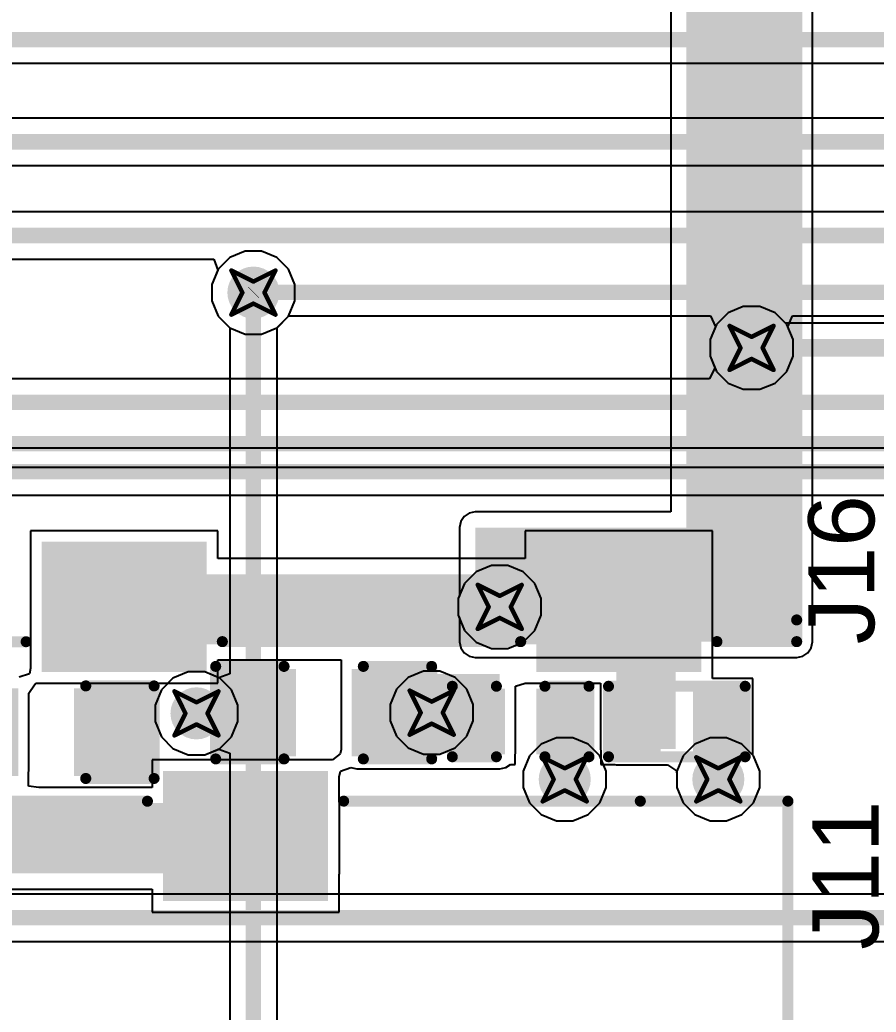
# Model space of a CAD drawing. Header units: inches. Extents: x -3 to 289, y -11 to 89.
# Drawn here: x 36.05 to 45.92, y 13.21 to 24.64 of the extents above; entities that cross this region are included whole.
import ezdxf

# ---------------------------------------------------------------- set-up
doc = ezdxf.new("R2010")
doc.units = ezdxf.units.IN
for name, color, linetype in [('Bottom Layer', 5, 'Continuous'), ('Drill Drawing', 1, 'Continuous'), ('Layer 1', 16, 'Continuous'), ('Layer 2', 76, 'Continuous'), ('Top Layer', 1, 'Continuous'), ('Top Overlay', 2, 'Continuous'), ('Top Paste', 8, 'Continuous'), ('Top Solder', 216, 'Continuous'), ('Via Holes', 16, 'Continuous')]:
    doc.layers.add(name, color=color, linetype=linetype)
doc.styles.add('Arial', font='', dxfattribs={"height": 0.2})
doc.styles.get('Arial').set_extended_font_data('Arial')

# ---------------------------------------------------------------- blocks, each defined once
blk = doc.blocks.new('R___0402_19')
at = {"layer": 'Top Layer'}
for points in [[(-0.699, -0.318), (-0.699, 0.318), (-0.241, 0.318), (-0.241, -0.318)], [(0.241, -0.318), (0.241, 0.318), (0.699, 0.318), (0.699, -0.318)]]:
    blk.add_hatch(color=1, dxfattribs=at).paths.add_polyline_path(points)
at = {"layer": 'Top Paste'}
for points in [[(-0.699, -0.318), (-0.699, 0.318), (-0.241, 0.318), (-0.241, -0.318)], [(0.241, -0.318), (0.241, 0.318), (0.699, 0.318), (0.699, -0.318)]]:
    blk.add_hatch(color=8, dxfattribs=at).paths.add_polyline_path(points)
at = {"layer": 'Top Solder'}
for points in [[(-0.754, -0.373), (-0.754, 0.373), (-0.186, 0.373), (-0.186, -0.373)], [(0.186, -0.373), (0.186, 0.373), (0.754, 0.373), (0.754, -0.373)]]:
    blk.add_hatch(color=216, dxfattribs=at).paths.add_polyline_path(points)
at = {"layer": 'Top Overlay'}
for points, const_width in [([(-0.787, 0.406), (-0.787, -0.406)], 0.127), ([(0.787, 0.406), (-0.787, 0.406)], 0.127), ([(0.787, 0.406), (0.787, -0.406)], 0.127), ([(0.787, -0.406), (-0.787, -0.406)], 0.127), ([(0.813, -0.432), (-0.813, -0.432)], 0.00323)]:
    blk.add_lwpolyline(points, dxfattribs=dict(at, const_width=const_width))
for points, const_width in [([(-0.819, 0.406, 1), (-0.756, 0.406, 1)], 0.0635), ([(-0.819, 0.406, 1), (-0.756, 0.406, 1)], 0.0635), ([(0.756, 0.406, 1), (0.819, 0.406, 1)], 0.0635), ([(0.756, 0.406, 1), (0.819, 0.406, 1)], 0.0635), ([(-0.819, -0.406, 1), (-0.756, -0.406, 1)], 0.0635), ([(-0.819, -0.406, 1), (-0.756, -0.406, 1)], 0.0635), ([(-0.814, -0.432, 1), (-0.812, -0.432, 1)], 0.00161), ([(0.756, -0.406, 1), (0.819, -0.406, 1)], 0.0635), ([(0.756, -0.406, 1), (0.819, -0.406, 1)], 0.0635), ([(0.812, -0.432, 1), (0.814, -0.432, 1)], 0.00161)]:
    blk.add_lwpolyline(points, format="xyb", close=True, dxfattribs=dict(at, const_width=const_width))
blk = doc.blocks.new('693071010811_75')
at = {"layer": 'Top Layer'}
for points in [[(-5.875, 7.725), (-4.075, 7.725), (-4.075, 6.325), (-5.875, 6.325)], [(-0.175, 7.725), (1.625, 7.725), (1.625, 6.325), (-0.175, 6.325)]]:
    blk.add_hatch(color=1, dxfattribs=at).paths.add_polyline_path(points)
at = {"layer": 'Top Paste'}
for points in [[(-5.875, 7.725), (-4.075, 7.725), (-4.075, 6.325), (-5.875, 6.325)], [(-0.175, 7.725), (1.625, 7.725), (1.625, 6.325), (-0.175, 6.325)]]:
    blk.add_hatch(color=8, dxfattribs=at).paths.add_polyline_path(points)
at = {"layer": 'Top Solder'}
for points in [[(-5.925, 7.775), (-4.025, 7.775), (-4.025, 6.275), (-5.925, 6.275)], [(-0.225, 7.775), (1.675, 7.775), (1.675, 6.275), (-0.225, 6.275)]]:
    blk.add_hatch(color=216, dxfattribs=at).paths.add_polyline_path(points)
at = {"layer": 'Top Overlay', "const_width": 0.127}
for points in [[(-6.106, 7.425), (-7.025, 7.425)], [(-7.025, 7.425), (-7.025, 7.175)], [(-0.406, 7.425), (-3.844, 7.425)], [(5.274, 7.426), (1.855, 7.426)], [(-7.025, 7.175), (-7.025, -4.944)]]:
    blk.add_lwpolyline(points, dxfattribs=at)
at = {"layer": 'Top Overlay', "const_width": 0.0635}
for points in [[(-7.057, 7.425, 1), (-6.993, 7.425, 1)], [(-7.057, 7.425, 1), (-6.993, 7.425, 1)], [(-6.138, 7.425, 1), (-6.074, 7.425, 1)], [(-3.876, 7.425, 1), (-3.812, 7.425, 1)], [(-0.438, 7.425, 1), (-0.374, 7.425, 1)], [(1.824, 7.426, 1), (1.887, 7.426, 1)], [(-7.057, 7.175, 1), (-6.993, 7.175, 1)], [(-7.057, 7.175, 1), (-6.993, 7.175, 1)]]:
    blk.add_lwpolyline(points, format="xyb", close=True, dxfattribs=at)
blk = doc.blocks.new('693071010811_80')
at = {"layer": 'Top Layer'}
blk.add_hatch(color=1, dxfattribs=at).paths.add_polyline_path([(-0.175, 7.725), (1.625, 7.725), (1.625, 6.325), (-0.175, 6.325)])
at = {"layer": 'Top Paste'}
blk.add_hatch(color=8, dxfattribs=at).paths.add_polyline_path([(-0.175, 7.725), (1.625, 7.725), (1.625, 6.325), (-0.175, 6.325)])
at = {"layer": 'Top Solder'}
blk.add_hatch(color=216, dxfattribs=at).paths.add_polyline_path([(-0.225, 7.775), (1.675, 7.775), (1.675, 6.275), (-0.225, 6.275)])
at = {"layer": 'Top Overlay', "const_width": 0.127}
for points in [[(-3.844, 7.425), (-0.406, 7.425)], [(1.855, 7.426), (5.274, 7.426)], [(5.274, 7.426), (6.975, 7.426)], [(6.975, -5.844), (6.975, 7.426)]]:
    blk.add_lwpolyline(points, dxfattribs=at)
at = {"layer": 'Top Overlay', "const_width": 0.0635}
for points in [[(-0.438, 7.425, 1), (-0.374, 7.425, 1)], [(1.824, 7.426, 1), (1.887, 7.426, 1)], [(5.242, 7.426, 1), (5.306, 7.426, 1)], [(5.242, 7.426, 1), (5.306, 7.426, 1)], [(6.943, 7.426, 1), (7.007, 7.426, 1)], [(6.943, 7.426, 1), (7.007, 7.426, 1)]]:
    blk.add_lwpolyline(points, format="xyb", close=True, dxfattribs=at)
blk = doc.blocks.new('C___0603_96')
at = {"layer": 'Top Layer'}
for points in [[(-0.381, 0.445), (-0.381, -0.445), (-1.143, -0.445), (-1.143, 0.445)], [(1.143, 0.445), (1.143, -0.445), (0.381, -0.445), (0.381, 0.445)]]:
    blk.add_hatch(color=1, dxfattribs=at).paths.add_polyline_path(points)
at = {"layer": 'Top Paste'}
for points in [[(-0.381, 0.445), (-0.381, -0.445), (-1.143, -0.445), (-1.143, 0.445)], [(1.143, 0.445), (1.143, -0.445), (0.381, -0.445), (0.381, 0.445)]]:
    blk.add_hatch(color=8, dxfattribs=at).paths.add_polyline_path(points)
at = {"layer": 'Top Solder'}
for points in [[(-0.321, 0.504), (-0.321, -0.504), (-1.203, -0.504), (-1.203, 0.504)], [(1.203, 0.504), (1.203, -0.504), (0.321, -0.504), (0.321, 0.504)]]:
    blk.add_hatch(color=216, dxfattribs=at).paths.add_polyline_path(points)
at = {"layer": 'Top Overlay', "const_width": 0.127}
for points in [[(-1.245, -0.533), (-1.245, 0.533)], [(-1.245, 0.533), (-0.457, 0.533)], [(0.457, 0.533), (1.245, 0.533)], [(1.245, -0.533), (1.245, 0.533)], [(-1.245, -0.533), (-0.457, -0.533)], [(0.457, -0.533), (1.245, -0.533)]]:
    blk.add_lwpolyline(points, dxfattribs=at)
at = {"layer": 'Top Overlay', "const_width": 0.0635}
for points in [[(-1.276, 0.533, 1), (-1.213, 0.533, 1)], [(-1.276, 0.533, 1), (-1.213, 0.533, 1)], [(-0.489, 0.533, 1), (-0.425, 0.533, 1)], [(0.425, 0.533, 1), (0.489, 0.533, 1)], [(1.213, 0.533, 1), (1.276, 0.533, 1)], [(1.213, 0.533, 1), (1.276, 0.533, 1)], [(-1.276, -0.533, 1), (-1.213, -0.533, 1)], [(-1.276, -0.533, 1), (-1.213, -0.533, 1)], [(-0.489, -0.533, 1), (-0.425, -0.533, 1)], [(0.425, -0.533, 1), (0.489, -0.533, 1)], [(1.213, -0.533, 1), (1.276, -0.533, 1)], [(1.213, -0.533, 1), (1.276, -0.533, 1)]]:
    blk.add_lwpolyline(points, format="xyb", close=True, dxfattribs=at)
blk = doc.blocks.new('____0402_98')
at = {"layer": 'Top Layer'}
for points in [[(-0.699, -0.318), (-0.699, 0.318), (-0.241, 0.318), (-0.241, -0.318)], [(0.241, -0.318), (0.241, 0.318), (0.699, 0.318), (0.699, -0.318)]]:
    blk.add_hatch(color=1, dxfattribs=at).paths.add_polyline_path(points)
at = {"layer": 'Top Paste'}
for points in [[(-0.699, -0.318), (-0.699, 0.318), (-0.241, 0.318), (-0.241, -0.318)], [(0.241, -0.318), (0.241, 0.318), (0.699, 0.318), (0.699, -0.318)]]:
    blk.add_hatch(color=8, dxfattribs=at).paths.add_polyline_path(points)
at = {"layer": 'Top Solder'}
for points in [[(-0.758, -0.377), (-0.758, 0.377), (-0.181, 0.377), (-0.181, -0.377)], [(0.181, -0.377), (0.181, 0.377), (0.758, 0.377), (0.758, -0.377)]]:
    blk.add_hatch(color=216, dxfattribs=at).paths.add_polyline_path(points)
at = {"layer": 'Top Overlay', "const_width": 0.127}
for points in [[(-0.787, 0.406), (-0.787, -0.406)], [(-0.279, 0.406), (-0.787, 0.406)], [(0.787, 0.406), (0.279, 0.406)], [(0.787, 0.406), (0.787, -0.406)], [(-0.279, -0.406), (-0.787, -0.406)], [(0.787, -0.406), (0.279, -0.406)]]:
    blk.add_lwpolyline(points, dxfattribs=at)
at = {"layer": 'Top Overlay', "const_width": 0.0635}
for points in [[(-0.819, 0.406, 1), (-0.756, 0.406, 1)], [(-0.819, 0.406, 1), (-0.756, 0.406, 1)], [(-0.311, 0.406, 1), (-0.248, 0.406, 1)], [(0.248, 0.406, 1), (0.311, 0.406, 1)], [(0.756, 0.406, 1), (0.819, 0.406, 1)], [(0.756, 0.406, 1), (0.819, 0.406, 1)], [(-0.819, -0.406, 1), (-0.756, -0.406, 1)], [(-0.819, -0.406, 1), (-0.756, -0.406, 1)], [(-0.311, -0.406, 1), (-0.248, -0.406, 1)], [(0.248, -0.406, 1), (0.311, -0.406, 1)], [(0.756, -0.406, 1), (0.819, -0.406, 1)], [(0.756, -0.406, 1), (0.819, -0.406, 1)]]:
    blk.add_lwpolyline(points, format="xyb", close=True, dxfattribs=at)
blk = doc.blocks.new('C___0603_109')
at = {"layer": 'Top Layer'}
for points in [[(-0.381, 0.445), (-0.381, -0.445), (-1.143, -0.445), (-1.143, 0.445)], [(1.143, 0.445), (1.143, -0.445), (0.381, -0.445), (0.381, 0.445)]]:
    blk.add_hatch(color=1, dxfattribs=at).paths.add_polyline_path(points)
at = {"layer": 'Top Paste'}
for points in [[(-0.381, 0.445), (-0.381, -0.445), (-1.143, -0.445), (-1.143, 0.445)], [(1.143, 0.445), (1.143, -0.445), (0.381, -0.445), (0.381, 0.445)]]:
    blk.add_hatch(color=8, dxfattribs=at).paths.add_polyline_path(points)
at = {"layer": 'Top Solder'}
for points in [[(-0.321, 0.504), (-0.321, -0.504), (-1.203, -0.504), (-1.203, 0.504)], [(1.203, 0.504), (1.203, -0.504), (0.321, -0.504), (0.321, 0.504)]]:
    blk.add_hatch(color=216, dxfattribs=at).paths.add_polyline_path(points)
at = {"layer": 'Top Overlay', "const_width": 0.127}
for points in [[(-1.245, 0.533), (-1.245, -0.533)], [(-0.457, 0.533), (-1.245, 0.533)], [(1.245, 0.533), (0.457, 0.533)], [(1.245, 0.533), (1.245, -0.533)], [(-0.457, -0.533), (-1.245, -0.533)], [(1.245, -0.533), (0.457, -0.533)]]:
    blk.add_lwpolyline(points, dxfattribs=at)
at = {"layer": 'Top Overlay', "const_width": 0.0635}
for points in [[(-1.276, 0.533, 1), (-1.213, 0.533, 1)], [(-1.276, 0.533, 1), (-1.213, 0.533, 1)], [(-0.489, 0.533, 1), (-0.425, 0.533, 1)], [(0.425, 0.533, 1), (0.489, 0.533, 1)], [(1.213, 0.533, 1), (1.276, 0.533, 1)], [(1.213, 0.533, 1), (1.276, 0.533, 1)], [(-1.276, -0.533, 1), (-1.213, -0.533, 1)], [(-1.276, -0.533, 1), (-1.213, -0.533, 1)], [(-0.489, -0.533, 1), (-0.425, -0.533, 1)], [(0.425, -0.533, 1), (0.489, -0.533, 1)], [(1.213, -0.533, 1), (1.276, -0.533, 1)], [(1.213, -0.533, 1), (1.276, -0.533, 1)]]:
    blk.add_lwpolyline(points, format="xyb", close=True, dxfattribs=at)

msp = doc.modelspace()

# ---------------------------------------------------------------- hatches: boundary and pattern name
at = {"layer": 'Bottom Layer'}
h = msp.add_hatch(color=5, dxfattribs=at)
edge = h.paths.add_edge_path()
edge.add_arc((38.741, 21.495), 0.3, 0, 360)
h = msp.add_hatch(color=5, dxfattribs=at)
edge = h.paths.add_edge_path()
edge.add_arc((44.482, 20.858), 0.3, 0, 360)
h = msp.add_hatch(color=5, dxfattribs=at)
edge = h.paths.add_edge_path()
edge.add_arc((41.58, 17.875), 0.3, 0, 360)
h = msp.add_hatch(color=5, dxfattribs=at)
edge = h.paths.add_edge_path()
edge.add_arc((38.085, 16.649), 0.3, 0, 360)
h = msp.add_hatch(color=5, dxfattribs=at)
edge = h.paths.add_edge_path()
edge.add_arc((40.796, 16.657), 0.3, 0, 360)
h = msp.add_hatch(color=5, dxfattribs=at)
edge = h.paths.add_edge_path()
edge.add_arc((42.329, 15.889), 0.3, 0, 360)
h = msp.add_hatch(color=5, dxfattribs=at)
edge = h.paths.add_edge_path()
edge.add_arc((44.099, 15.889), 0.3, 0, 360)
at = {"layer": 'Layer 1'}
h = msp.add_hatch(color=16, dxfattribs=at)
edge = h.paths.add_edge_path()
edge.add_arc((38.741, 21.495), 0.3, 0, 360)
h = msp.add_hatch(color=16, dxfattribs=at)
edge = h.paths.add_edge_path()
edge.add_arc((44.482, 20.858), 0.3, 0, 360)
h = msp.add_hatch(color=16, dxfattribs=at)
edge = h.paths.add_edge_path()
edge.add_arc((41.58, 17.875), 0.3, 0, 360)
h = msp.add_hatch(color=16, dxfattribs=at)
edge = h.paths.add_edge_path()
edge.add_arc((38.085, 16.649), 0.3, 0, 360)
h = msp.add_hatch(color=16, dxfattribs=at)
edge = h.paths.add_edge_path()
edge.add_arc((40.796, 16.657), 0.3, 0, 360)
h = msp.add_hatch(color=16, dxfattribs=at)
edge = h.paths.add_edge_path()
edge.add_arc((42.329, 15.889), 0.3, 0, 360)
h = msp.add_hatch(color=16, dxfattribs=at)
edge = h.paths.add_edge_path()
edge.add_arc((44.099, 15.889), 0.3, 0, 360)
at = {"layer": 'Layer 2'}
for points in [[(45.002, 31.547), (43.732, 31.547), (43.732, 17.474), (45.002, 17.474)], [(45.002, 18.788), (41.298, 18.788), (41.298, 17.474), (45.002, 17.474)]]:
    msp.add_hatch(color=76, dxfattribs=at).paths.add_polyline_path(points)
h = msp.add_hatch(color=76, dxfattribs=at)
edge = h.paths.add_edge_path()
edge.add_arc((38.741, 21.495), 0.3, 0, 360)
h = msp.add_hatch(color=76, dxfattribs=at)
edge = h.paths.add_edge_path()
edge.add_arc((44.482, 20.858), 0.3, 0, 360)
h = msp.add_hatch(color=76, dxfattribs=at)
edge = h.paths.add_edge_path()
edge.add_arc((41.58, 17.875), 0.3, 0, 360)
h = msp.add_hatch(color=76, dxfattribs=at)
edge = h.paths.add_edge_path()
edge.add_arc((38.085, 16.649), 0.3, 0, 360)
h = msp.add_hatch(color=76, dxfattribs=at)
edge = h.paths.add_edge_path()
edge.add_arc((40.796, 16.657), 0.3, 0, 360)
h = msp.add_hatch(color=76, dxfattribs=at)
edge = h.paths.add_edge_path()
edge.add_arc((42.329, 15.889), 0.3, 0, 360)
h = msp.add_hatch(color=76, dxfattribs=at)
edge = h.paths.add_edge_path()
edge.add_arc((44.099, 15.889), 0.3, 0, 360)
at = {"layer": 'Top Layer'}
h = msp.add_hatch(color=1, dxfattribs=at)
edge = h.paths.add_edge_path()
edge.add_arc((38.741, 21.495), 0.3, 0, 360)
h = msp.add_hatch(color=1, dxfattribs=at)
edge = h.paths.add_edge_path()
edge.add_arc((44.482, 20.858), 0.3, 0, 360)
for points in [[(36.352, 17.445), (43.852, 17.445), (43.852, 18.252), (36.352, 18.252)], [(43.609, 18.067), (42.922, 18.067), (42.922, 16.237), (43.609, 16.237)], [(39.932, 16.191), (41.58, 16.191), (41.58, 17.101), (39.932, 17.101)], [(32.051, 14.807), (39.551, 14.807), (39.551, 15.615), (32.051, 15.615)]]:
    msp.add_hatch(color=1, dxfattribs=at).paths.add_polyline_path(points)
h = msp.add_hatch(color=1, dxfattribs=at)
edge = h.paths.add_edge_path()
edge.add_arc((41.58, 17.875), 0.3, 0, 360)
h = msp.add_hatch(color=1, dxfattribs=at)
edge = h.paths.add_edge_path()
edge.add_arc((38.085, 16.649), 0.3, 0, 360)
h = msp.add_hatch(color=1, dxfattribs=at)
edge = h.paths.add_edge_path()
edge.add_arc((40.796, 16.657), 0.3, 0, 360)
h = msp.add_hatch(color=1, dxfattribs=at)
edge = h.paths.add_edge_path()
edge.add_arc((42.329, 15.889), 0.3, 0, 360)
h = msp.add_hatch(color=1, dxfattribs=at)
edge = h.paths.add_edge_path()
edge.add_arc((44.099, 15.889), 0.3, 0, 360)
at = {"layer": 'Via Holes'}
h = msp.add_hatch(color=7, dxfattribs=at)
edge = h.paths.add_edge_path()
edge.add_arc((38.741, 21.495), 0.15, 0, 360)
h = msp.add_hatch(color=7, dxfattribs=at)
edge = h.paths.add_edge_path()
edge.add_arc((44.482, 20.858), 0.15, 0, 360)
h = msp.add_hatch(color=7, dxfattribs=at)
edge = h.paths.add_edge_path()
edge.add_arc((41.58, 17.875), 0.15, 0, 360)
h = msp.add_hatch(color=7, dxfattribs=at)
edge = h.paths.add_edge_path()
edge.add_arc((40.796, 16.657), 0.15, 0, 360)
h = msp.add_hatch(color=7, dxfattribs=at)
edge = h.paths.add_edge_path()
edge.add_arc((38.085, 16.649), 0.15, 0, 360)
h = msp.add_hatch(color=7, dxfattribs=at)
edge = h.paths.add_edge_path()
edge.add_arc((42.329, 15.889), 0.15, 0, 360)
h = msp.add_hatch(color=7, dxfattribs=at)
edge = h.paths.add_edge_path()
edge.add_arc((44.099, 15.889), 0.15, 0, 360)

# ---------------------------------------------------------------- linework, layer by layer
at = {"layer": 'Bottom Layer'}
for p, q in [((8.665, 24.137), (56.929, 24.137)), ((55.331, 23.504), (16.457, 23.504)), ((16.569, 22.96), (55.331, 22.96)), ((52.334, 22.425), (19.867, 22.425)), ((19.98, 21.881), (38.285, 21.881)), ((38.285, 21.881), (38.331, 21.754)), ((38.331, 21.754), (38.263, 21.59)), ((38.263, 21.59), (38.263, 21.4)), ((38.263, 21.4), (38.336, 21.225)), ((38.336, 21.225), (38.47, 21.09)), ((39.012, 21.09), (39.146, 21.225)), ((39.146, 21.225), (39.147, 21.227)), ((39.147, 21.227), (44.01, 21.227)), ((44.01, 21.227), (44.065, 21.1)), ((44.899, 21.1), (44.955, 21.227)), ((44.955, 21.227), (51.611, 21.227)), ((38.47, 21.09), (38.646, 21.017)), ((38.836, 21.017), (39.012, 21.09)), ((44.065, 21.1), (44.004, 20.953)), ((44.96, 20.953), (44.899, 21.1)), ((38.646, 21.017), (38.836, 21.017)), ((44.004, 20.953), (44.004, 20.763)), ((44.96, 20.763), (44.96, 20.953)), ((44.004, 20.763), (44.077, 20.588)), ((44.887, 20.588), (44.96, 20.763)), ((44.077, 20.588), (44.212, 20.453)), ((44.753, 20.453), (44.887, 20.588)), ((44.212, 20.453), (44.387, 20.381)), ((44.387, 20.381), (44.577, 20.381)), ((44.577, 20.381), (44.753, 20.453)), ((58.339, 19.705), (24.074, 19.705)), ((24.074, 19.161), (58.339, 19.161)), ((41.485, 18.353), (41.309, 18.28)), ((41.675, 18.353), (41.485, 18.353)), ((41.85, 18.28), (41.675, 18.353)), ((41.309, 18.28), (41.175, 18.145)), ((41.985, 18.145), (41.85, 18.28)), ((41.175, 18.145), (41.102, 17.97)), ((42.058, 17.97), (41.985, 18.145)), ((41.102, 17.97), (41.102, 17.78)), ((42.058, 17.78), (42.058, 17.97)), ((41.102, 17.78), (41.175, 17.604)), ((41.985, 17.604), (42.058, 17.78)), ((41.175, 17.604), (41.309, 17.47)), ((41.85, 17.47), (41.985, 17.604)), ((41.309, 17.47), (41.485, 17.397)), ((41.485, 17.397), (41.675, 17.397)), ((41.675, 17.397), (41.85, 17.47)), ((37.814, 17.054), (37.68, 16.919)), ((37.99, 17.127), (37.814, 17.054)), ((38.18, 17.127), (37.99, 17.127)), ((38.355, 17.054), (38.18, 17.127)), ((38.49, 16.919), (38.355, 17.054)), ((37.68, 16.919), (37.607, 16.744)), ((38.563, 16.744), (38.49, 16.919)), ((37.607, 16.744), (37.607, 16.554)), ((38.563, 16.554), (38.563, 16.744)), ((37.607, 16.554), (37.68, 16.378)), ((38.49, 16.378), (38.563, 16.554)), ((37.68, 16.378), (37.814, 16.244)), ((38.355, 16.244), (38.49, 16.378)), ((42.234, 16.366), (42.058, 16.294)), ((42.424, 16.366), (42.234, 16.366)), ((42.599, 16.294), (42.424, 16.366)), ((44.004, 16.366), (43.828, 16.294)), ((44.194, 16.366), (44.004, 16.366)), ((44.369, 16.294), (44.194, 16.366)), ((37.814, 16.244), (37.99, 16.171)), ((38.18, 16.171), (38.355, 16.244)), ((42.058, 16.294), (41.924, 16.159)), ((42.734, 16.159), (42.599, 16.294)), ((43.828, 16.294), (43.694, 16.159)), ((44.504, 16.159), (44.369, 16.294)), ((37.99, 16.171), (38.18, 16.171)), ((41.924, 16.159), (41.851, 15.984)), ((42.806, 15.984), (42.734, 16.159)), ((43.694, 16.159), (43.621, 15.984)), ((44.577, 15.984), (44.504, 16.159)), ((41.851, 15.984), (41.851, 15.794)), ((42.806, 15.794), (42.806, 15.984)), ((43.621, 15.984), (43.621, 15.794)), ((44.577, 15.794), (44.577, 15.984)), ((41.851, 15.794), (41.924, 15.618)), ((42.734, 15.618), (42.806, 15.794)), ((43.621, 15.794), (43.694, 15.618)), ((44.504, 15.618), (44.577, 15.794)), ((41.924, 15.618), (42.058, 15.484)), ((42.599, 15.484), (42.734, 15.618)), ((43.694, 15.618), (43.828, 15.484)), ((44.369, 15.484), (44.504, 15.618)), ((42.058, 15.484), (42.234, 15.411)), ((42.424, 15.411), (42.599, 15.484)), ((43.828, 15.484), (44.004, 15.411)), ((44.194, 15.411), (44.369, 15.484)), ((42.234, 15.411), (42.424, 15.411)), ((44.004, 15.411), (44.194, 15.411)), ((58.339, 14.566), (35.378, 14.566)), ((35.266, 14.023), (58.339, 14.023))]:
    msp.add_line(p, q, dxfattribs=at)
at = {"layer": 'Bottom Layer', "const_width": 0.178}
for points in [[(8.261, 24.409), (58.647, 24.409)], [(16.457, 23.232), (55.735, 23.232)], [(19.867, 22.153), (52.738, 22.153)], [(38.741, 21.495), (38.745, 21.499)], [(38.745, 21.499), (52.007, 21.499)], [(23.67, 19.433), (64.548, 19.433)], [(35.266, 14.295), (60, 14.295)]]:
    msp.add_lwpolyline(points, dxfattribs=at)
at = {"layer": 'Bottom Layer', "const_width": 0.0889}
for points in [[(38.697, 21.495, 1), (38.786, 21.495, 1)], [(38.701, 21.499, 1), (38.79, 21.499, 1)], [(38.701, 21.499, 1), (38.79, 21.499, 1)]]:
    msp.add_lwpolyline(points, format="xyb", close=True, dxfattribs=at)
at = {"layer": 'Drill Drawing', "const_width": 0.0508}
for points in [[(38.487, 21.749), (38.741, 21.622)], [(38.487, 21.749), (38.614, 21.495)], [(38.741, 21.622), (38.995, 21.749)], [(38.868, 21.495), (38.995, 21.749)], [(38.487, 21.241), (38.614, 21.495)], [(38.868, 21.495), (38.995, 21.241)], [(38.487, 21.241), (38.741, 21.368)], [(38.741, 21.368), (38.995, 21.241)], [(44.228, 21.112), (44.482, 20.985)], [(44.228, 21.112), (44.355, 20.858)], [(44.482, 20.985), (44.736, 21.112)], [(44.609, 20.858), (44.736, 21.112)], [(44.228, 20.604), (44.355, 20.858)], [(44.609, 20.858), (44.736, 20.604)], [(44.228, 20.604), (44.482, 20.731)], [(44.482, 20.731), (44.736, 20.604)], [(41.326, 18.129), (41.58, 18.002)], [(41.326, 18.129), (41.453, 17.875)], [(41.58, 18.002), (41.834, 18.129)], [(41.707, 17.875), (41.834, 18.129)], [(41.326, 17.621), (41.453, 17.875)], [(41.707, 17.875), (41.834, 17.621)], [(41.326, 17.621), (41.58, 17.748)], [(41.58, 17.748), (41.834, 17.621)], [(37.831, 16.903), (38.085, 16.776)], [(37.831, 16.903), (37.958, 16.649)], [(38.085, 16.776), (38.339, 16.903)], [(38.212, 16.649), (38.339, 16.903)], [(40.542, 16.911), (40.796, 16.784)], [(40.542, 16.911), (40.669, 16.657)], [(40.796, 16.784), (41.05, 16.911)], [(40.923, 16.657), (41.05, 16.911)], [(37.831, 16.395), (37.958, 16.649)], [(38.212, 16.649), (38.339, 16.395)], [(40.542, 16.403), (40.669, 16.657)], [(40.923, 16.657), (41.05, 16.403)], [(37.831, 16.395), (38.085, 16.522)], [(38.085, 16.522), (38.339, 16.395)], [(40.542, 16.403), (40.796, 16.53)], [(40.796, 16.53), (41.05, 16.403)], [(42.075, 16.143), (42.329, 16.016)], [(42.075, 16.143), (42.202, 15.889)], [(42.329, 16.016), (42.583, 16.143)], [(42.456, 15.889), (42.583, 16.143)], [(43.845, 16.143), (44.099, 16.016)], [(43.845, 16.143), (43.972, 15.889)], [(44.099, 16.016), (44.353, 16.143)], [(44.226, 15.889), (44.353, 16.143)], [(42.075, 15.635), (42.202, 15.889)], [(42.456, 15.889), (42.583, 15.635)], [(43.845, 15.635), (43.972, 15.889)], [(44.226, 15.889), (44.353, 15.635)], [(42.075, 15.635), (42.329, 15.762)], [(42.329, 15.762), (42.583, 15.635)], [(43.845, 15.635), (44.099, 15.762)], [(44.099, 15.762), (44.353, 15.635)]]:
    msp.add_lwpolyline(points, dxfattribs=at)
at = {"layer": 'Drill Drawing', "const_width": 0.0254}
for points in [[(38.474, 21.749, 1), (38.5, 21.749, 1)], [(38.474, 21.749, 1), (38.5, 21.749, 1)], [(38.982, 21.749, 1), (39.008, 21.749, 1)], [(38.982, 21.749, 1), (39.008, 21.749, 1)], [(38.728, 21.622, 1), (38.754, 21.622, 1)], [(38.728, 21.622, 1), (38.754, 21.622, 1)], [(38.601, 21.495, 1), (38.627, 21.495, 1)], [(38.601, 21.495, 1), (38.627, 21.495, 1)], [(38.855, 21.495, 1), (38.881, 21.495, 1)], [(38.855, 21.495, 1), (38.881, 21.495, 1)], [(38.728, 21.368, 1), (38.754, 21.368, 1)], [(38.728, 21.368, 1), (38.754, 21.368, 1)], [(38.474, 21.241, 1), (38.5, 21.241, 1)], [(38.474, 21.241, 1), (38.5, 21.241, 1)], [(38.982, 21.241, 1), (39.008, 21.241, 1)], [(38.982, 21.241, 1), (39.008, 21.241, 1)], [(44.216, 21.112, 1), (44.241, 21.112, 1)], [(44.216, 21.112, 1), (44.241, 21.112, 1)], [(44.724, 21.112, 1), (44.749, 21.112, 1)], [(44.724, 21.112, 1), (44.749, 21.112, 1)], [(44.47, 20.985, 1), (44.495, 20.985, 1)], [(44.47, 20.985, 1), (44.495, 20.985, 1)], [(44.343, 20.858, 1), (44.368, 20.858, 1)], [(44.343, 20.858, 1), (44.368, 20.858, 1)], [(44.597, 20.858, 1), (44.622, 20.858, 1)], [(44.597, 20.858, 1), (44.622, 20.858, 1)], [(44.47, 20.731, 1), (44.495, 20.731, 1)], [(44.47, 20.731, 1), (44.495, 20.731, 1)], [(44.216, 20.604, 1), (44.241, 20.604, 1)], [(44.216, 20.604, 1), (44.241, 20.604, 1)], [(44.724, 20.604, 1), (44.749, 20.604, 1)], [(44.724, 20.604, 1), (44.749, 20.604, 1)], [(41.313, 18.129, 1), (41.338, 18.129, 1)], [(41.313, 18.129, 1), (41.338, 18.129, 1)], [(41.821, 18.129, 1), (41.846, 18.129, 1)], [(41.821, 18.129, 1), (41.846, 18.129, 1)], [(41.567, 18.002, 1), (41.592, 18.002, 1)], [(41.567, 18.002, 1), (41.592, 18.002, 1)], [(41.44, 17.875, 1), (41.465, 17.875, 1)], [(41.44, 17.875, 1), (41.465, 17.875, 1)], [(41.694, 17.875, 1), (41.719, 17.875, 1)], [(41.694, 17.875, 1), (41.719, 17.875, 1)], [(41.567, 17.748, 1), (41.592, 17.748, 1)], [(41.567, 17.748, 1), (41.592, 17.748, 1)], [(41.313, 17.621, 1), (41.338, 17.621, 1)], [(41.313, 17.621, 1), (41.338, 17.621, 1)], [(41.821, 17.621, 1), (41.846, 17.621, 1)], [(41.821, 17.621, 1), (41.846, 17.621, 1)], [(37.818, 16.903, 1), (37.843, 16.903, 1)], [(37.818, 16.903, 1), (37.843, 16.903, 1)], [(38.326, 16.903, 1), (38.351, 16.903, 1)], [(38.326, 16.903, 1), (38.351, 16.903, 1)], [(40.529, 16.911, 1), (40.555, 16.911, 1)], [(40.529, 16.911, 1), (40.555, 16.911, 1)], [(41.037, 16.911, 1), (41.063, 16.911, 1)], [(41.037, 16.911, 1), (41.063, 16.911, 1)], [(38.072, 16.776, 1), (38.097, 16.776, 1)], [(38.072, 16.776, 1), (38.097, 16.776, 1)], [(40.783, 16.784, 1), (40.809, 16.784, 1)], [(40.783, 16.784, 1), (40.809, 16.784, 1)], [(37.945, 16.649, 1), (37.97, 16.649, 1)], [(37.945, 16.649, 1), (37.97, 16.649, 1)], [(38.199, 16.649, 1), (38.224, 16.649, 1)], [(38.199, 16.649, 1), (38.224, 16.649, 1)], [(40.656, 16.657, 1), (40.682, 16.657, 1)], [(40.656, 16.657, 1), (40.682, 16.657, 1)], [(40.91, 16.657, 1), (40.936, 16.657, 1)], [(40.91, 16.657, 1), (40.936, 16.657, 1)], [(38.072, 16.522, 1), (38.097, 16.522, 1)], [(38.072, 16.522, 1), (38.097, 16.522, 1)], [(40.783, 16.53, 1), (40.809, 16.53, 1)], [(40.783, 16.53, 1), (40.809, 16.53, 1)], [(37.818, 16.395, 1), (37.843, 16.395, 1)], [(37.818, 16.395, 1), (37.843, 16.395, 1)], [(38.326, 16.395, 1), (38.351, 16.395, 1)], [(38.326, 16.395, 1), (38.351, 16.395, 1)], [(40.529, 16.403, 1), (40.555, 16.403, 1)], [(40.529, 16.403, 1), (40.555, 16.403, 1)], [(41.037, 16.403, 1), (41.063, 16.403, 1)], [(41.037, 16.403, 1), (41.063, 16.403, 1)], [(42.062, 16.143, 1), (42.087, 16.143, 1)], [(42.062, 16.143, 1), (42.087, 16.143, 1)], [(42.57, 16.143, 1), (42.595, 16.143, 1)], [(42.57, 16.143, 1), (42.595, 16.143, 1)], [(43.832, 16.143, 1), (43.857, 16.143, 1)], [(43.832, 16.143, 1), (43.857, 16.143, 1)], [(44.34, 16.143, 1), (44.365, 16.143, 1)], [(44.34, 16.143, 1), (44.365, 16.143, 1)], [(42.316, 16.016, 1), (42.341, 16.016, 1)], [(42.316, 16.016, 1), (42.341, 16.016, 1)], [(44.086, 16.016, 1), (44.111, 16.016, 1)], [(44.086, 16.016, 1), (44.111, 16.016, 1)], [(42.189, 15.889, 1), (42.214, 15.889, 1)], [(42.189, 15.889, 1), (42.214, 15.889, 1)], [(42.443, 15.889, 1), (42.468, 15.889, 1)], [(42.443, 15.889, 1), (42.468, 15.889, 1)], [(43.959, 15.889, 1), (43.984, 15.889, 1)], [(43.959, 15.889, 1), (43.984, 15.889, 1)], [(44.213, 15.889, 1), (44.238, 15.889, 1)], [(44.213, 15.889, 1), (44.238, 15.889, 1)], [(42.316, 15.762, 1), (42.341, 15.762, 1)], [(42.316, 15.762, 1), (42.341, 15.762, 1)], [(44.086, 15.762, 1), (44.111, 15.762, 1)], [(44.086, 15.762, 1), (44.111, 15.762, 1)], [(42.062, 15.635, 1), (42.087, 15.635, 1)], [(42.062, 15.635, 1), (42.087, 15.635, 1)], [(42.57, 15.635, 1), (42.595, 15.635, 1)], [(42.57, 15.635, 1), (42.595, 15.635, 1)], [(43.832, 15.635, 1), (43.857, 15.635, 1)], [(43.832, 15.635, 1), (43.857, 15.635, 1)], [(44.34, 15.635, 1), (44.365, 15.635, 1)], [(44.34, 15.635, 1), (44.365, 15.635, 1)]]:
    msp.add_lwpolyline(points, format="xyb", close=True, dxfattribs=at)
at = {"layer": 'Layer 1'}
for p, q in [((38.646, 21.973), (38.47, 21.9)), ((38.836, 21.973), (38.646, 21.973)), ((39.012, 21.9), (38.836, 21.973)), ((38.47, 21.9), (38.336, 21.766)), ((39.146, 21.766), (39.012, 21.9)), ((38.336, 21.766), (38.263, 21.59)), ((39.219, 21.59), (39.146, 21.766)), ((38.263, 21.59), (38.263, 21.4)), ((39.219, 21.4), (39.219, 21.59)), ((38.263, 21.4), (38.336, 21.225)), ((39.146, 21.225), (39.219, 21.4)), ((44.212, 21.263), (44.077, 21.129)), ((44.387, 21.336), (44.212, 21.263)), ((44.577, 21.336), (44.387, 21.336)), ((44.753, 21.263), (44.577, 21.336)), ((44.887, 21.129), (44.753, 21.263)), ((38.336, 21.225), (38.47, 21.09)), ((39.012, 21.09), (39.146, 21.225)), ((38.47, 21.09), (38.646, 21.017)), ((38.836, 21.017), (39.012, 21.09)), ((44.077, 21.129), (44.004, 20.953)), ((44.96, 20.953), (44.887, 21.129)), ((38.646, 21.017), (38.836, 21.017)), ((44.004, 20.953), (44.004, 20.763)), ((44.96, 20.763), (44.96, 20.953)), ((44.004, 20.763), (44.077, 20.588)), ((44.887, 20.588), (44.96, 20.763)), ((44.077, 20.588), (44.212, 20.453)), ((44.753, 20.453), (44.887, 20.588)), ((44.212, 20.453), (44.387, 20.381)), ((44.387, 20.381), (44.577, 20.381)), ((44.577, 20.381), (44.753, 20.453)), ((41.485, 18.353), (41.309, 18.28)), ((41.675, 18.353), (41.485, 18.353)), ((41.85, 18.28), (41.675, 18.353)), ((41.309, 18.28), (41.175, 18.145)), ((41.985, 18.145), (41.85, 18.28)), ((41.175, 18.145), (41.102, 17.97)), ((42.058, 17.97), (41.985, 18.145)), ((41.102, 17.97), (41.102, 17.78)), ((42.058, 17.78), (42.058, 17.97)), ((41.102, 17.78), (41.175, 17.604)), ((41.985, 17.604), (42.058, 17.78)), ((41.175, 17.604), (41.309, 17.47)), ((41.85, 17.47), (41.985, 17.604)), ((41.309, 17.47), (41.485, 17.397)), ((41.485, 17.397), (41.675, 17.397)), ((41.675, 17.397), (41.85, 17.47)), ((40.525, 17.062), (40.391, 16.927)), ((40.701, 17.135), (40.525, 17.062)), ((40.891, 17.135), (40.701, 17.135)), ((41.067, 17.062), (40.891, 17.135)), ((41.201, 16.927), (41.067, 17.062)), ((40.391, 16.927), (40.318, 16.752)), ((41.274, 16.752), (41.201, 16.927)), ((40.318, 16.752), (40.318, 16.562)), ((41.274, 16.562), (41.274, 16.752)), ((40.318, 16.562), (40.391, 16.386)), ((41.201, 16.386), (41.274, 16.562)), ((40.391, 16.386), (40.525, 16.252)), ((41.067, 16.252), (41.201, 16.386)), ((44.004, 16.366), (43.828, 16.294)), ((44.194, 16.366), (44.004, 16.366)), ((44.369, 16.294), (44.194, 16.366)), ((40.525, 16.252), (40.701, 16.179)), ((40.891, 16.179), (41.067, 16.252)), ((43.828, 16.294), (43.694, 16.159)), ((44.504, 16.159), (44.369, 16.294)), ((40.701, 16.179), (40.891, 16.179)), ((43.694, 16.159), (43.621, 15.984)), ((44.577, 15.984), (44.504, 16.159)), ((43.621, 15.984), (43.621, 15.794)), ((44.577, 15.794), (44.577, 15.984)), ((43.621, 15.794), (43.694, 15.618)), ((44.504, 15.618), (44.577, 15.794)), ((43.694, 15.618), (43.828, 15.484)), ((44.369, 15.484), (44.504, 15.618)), ((43.828, 15.484), (44.004, 15.411)), ((44.194, 15.411), (44.369, 15.484)), ((44.004, 15.411), (44.194, 15.411))]:
    msp.add_line(p, q, dxfattribs=at)
at = {"layer": 'Layer 2'}
for p, q in [((43.551, 31.547), (43.551, 18.969)), ((45.183, 17.474), (45.183, 31.547)), ((38.646, 21.973), (38.47, 21.9)), ((38.836, 21.973), (38.646, 21.973)), ((39.012, 21.9), (38.836, 21.973)), ((38.47, 21.9), (38.336, 21.766)), ((39.146, 21.766), (39.012, 21.9)), ((38.336, 21.766), (38.263, 21.59)), ((39.219, 21.59), (39.146, 21.766)), ((38.263, 21.59), (38.263, 21.4)), ((39.219, 21.4), (39.219, 21.59)), ((38.263, 21.4), (38.336, 21.225)), ((39.146, 21.225), (39.219, 21.4)), ((38.336, 21.225), (38.469, 21.091)), ((39.013, 21.091), (39.146, 21.225)), ((38.469, 21.091), (38.469, 17.106)), ((39.013, 6.958), (39.013, 21.091)), ((41.13, 18.858), (41.116, 18.788)), ((41.17, 18.916), (41.13, 18.858)), ((41.228, 18.956), (41.17, 18.916)), ((41.298, 18.969), (41.228, 18.956)), ((43.551, 18.969), (41.298, 18.969)), ((41.116, 18.788), (41.116, 18.005)), ((41.116, 18.005), (41.102, 17.97)), ((41.102, 17.97), (41.102, 17.78)), ((41.102, 17.78), (41.116, 17.745)), ((41.116, 17.745), (41.116, 17.474)), ((41.116, 17.474), (41.13, 17.404)), ((41.13, 17.404), (41.17, 17.346)), ((45.13, 17.346), (45.169, 17.404)), ((45.169, 17.404), (45.183, 17.474)), ((41.17, 17.346), (41.228, 17.306)), ((41.228, 17.306), (41.298, 17.292)), ((41.298, 17.292), (43.732, 17.292)), ((43.732, 17.292), (43.732, 17.292)), ((43.732, 17.292), (45.002, 17.292)), ((45.002, 17.292), (45.071, 17.306)), ((45.071, 17.306), (45.13, 17.346)), ((37.814, 17.054), (37.68, 16.919)), ((37.99, 17.127), (37.814, 17.054)), ((38.18, 17.127), (37.99, 17.127)), ((38.342, 17.059), (38.18, 17.127)), ((38.469, 17.106), (38.342, 17.059)), ((40.525, 17.062), (40.391, 16.927)), ((40.701, 17.135), (40.525, 17.062)), ((40.891, 17.135), (40.701, 17.135)), ((41.067, 17.062), (40.891, 17.135)), ((41.201, 16.927), (41.067, 17.062)), ((37.68, 16.919), (37.607, 16.744)), ((40.391, 16.927), (40.318, 16.752)), ((41.274, 16.752), (41.201, 16.927)), ((37.607, 16.744), (37.607, 16.554)), ((40.318, 16.752), (40.318, 16.562)), ((41.274, 16.562), (41.274, 16.752)), ((37.607, 16.554), (37.68, 16.378)), ((40.318, 16.562), (40.391, 16.386)), ((41.201, 16.386), (41.274, 16.562)), ((37.68, 16.378), (37.814, 16.244)), ((40.391, 16.386), (40.525, 16.252)), ((41.067, 16.252), (41.201, 16.386)), ((42.234, 16.366), (42.058, 16.294)), ((42.424, 16.366), (42.234, 16.366)), ((42.599, 16.294), (42.424, 16.366)), ((37.814, 16.244), (37.99, 16.171)), ((38.18, 16.171), (38.342, 16.238)), ((38.342, 16.238), (38.469, 16.192)), ((40.525, 16.252), (40.701, 16.179)), ((40.891, 16.179), (41.067, 16.252)), ((42.058, 16.294), (41.924, 16.159)), ((42.734, 16.159), (42.599, 16.294)), ((37.99, 16.171), (38.18, 16.171)), ((38.469, 16.192), (38.469, 6.958)), ((40.701, 16.179), (40.891, 16.179)), ((41.924, 16.159), (41.851, 15.984)), ((42.806, 15.984), (42.734, 16.159)), ((41.851, 15.984), (41.851, 15.794)), ((42.806, 15.794), (42.806, 15.984)), ((41.851, 15.794), (41.924, 15.618)), ((42.734, 15.618), (42.806, 15.794)), ((41.924, 15.618), (42.058, 15.484)), ((42.599, 15.484), (42.734, 15.618)), ((42.058, 15.484), (42.234, 15.411)), ((42.424, 15.411), (42.599, 15.484)), ((42.234, 15.411), (42.424, 15.411))]:
    msp.add_line(p, q, dxfattribs=at)
at = {"layer": 'Layer 2', "const_width": 0.178}
msp.add_lwpolyline([(38.741, 6.554), (38.741, 21.495)], dxfattribs=at)
at = {"layer": 'Layer 2', "const_width": 0.0889}
msp.add_lwpolyline([(38.697, 21.495, 1), (38.786, 21.495, 1)], format="xyb", close=True, dxfattribs=at)
at = {"layer": 'Top Layer'}
for p, q in [((38.646, 21.973), (38.47, 21.9)), ((38.836, 21.973), (38.646, 21.973)), ((39.012, 21.9), (38.836, 21.973)), ((38.47, 21.9), (38.336, 21.766)), ((39.146, 21.766), (39.012, 21.9)), ((38.336, 21.766), (38.263, 21.59)), ((39.219, 21.59), (39.146, 21.766)), ((38.263, 21.59), (38.263, 21.4)), ((39.219, 21.4), (39.219, 21.59)), ((38.263, 21.4), (38.336, 21.225)), ((39.146, 21.225), (39.219, 21.4)), ((44.212, 21.263), (44.077, 21.129)), ((44.387, 21.336), (44.212, 21.263)), ((44.577, 21.336), (44.387, 21.336)), ((44.753, 21.263), (44.577, 21.336)), ((44.873, 21.143), (44.753, 21.263)), ((38.336, 21.225), (38.47, 21.09)), ((39.012, 21.09), (39.146, 21.225)), ((51.529, 21.143), (44.873, 21.143)), ((38.47, 21.09), (38.646, 21.017)), ((38.836, 21.017), (39.012, 21.09)), ((44.077, 21.129), (44.004, 20.953)), ((38.646, 21.017), (38.836, 21.017)), ((44.004, 20.953), (44.004, 20.763)), ((44.004, 20.763), (44.06, 20.629)), ((44.06, 20.629), (43.997, 20.502)), ((43.997, 20.502), (11.729, 20.502)), ((28.278, 19.484), (57.911, 19.484)), ((38.33, 18.753), (36.174, 18.753)), ((36.174, 18.753), (36.174, 18.27)), ((38.33, 18.434), (38.33, 18.753)), ((44.03, 18.753), (41.874, 18.753)), ((41.874, 18.753), (41.874, 18.434)), ((44.03, 18.27), (44.03, 18.753)), ((41.874, 18.434), (38.33, 18.434)), ((36.174, 18.27), (36.171, 18.252)), ((36.171, 18.252), (36.171, 17.445)), ((44.033, 18.252), (44.03, 18.27)), ((44.033, 17.445), (44.033, 18.252)), ((36.171, 17.445), (36.174, 17.427)), ((36.174, 17.427), (36.174, 17.171)), ((44.03, 17.427), (44.033, 17.445)), ((44.03, 17.05), (44.03, 17.427)), ((38.33, 16.997), (38.33, 17.264)), ((38.33, 17.264), (39.754, 17.264)), ((39.754, 17.264), (39.754, 17.119)), ((36.174, 17.171), (36.159, 17.104)), ((36.159, 17.104), (36.04, 17.065)), ((39.754, 17.119), (39.751, 17.101)), ((39.751, 17.101), (39.751, 16.233)), ((44.497, 17.05), (44.03, 17.05)), ((44.497, 16.166), (44.497, 17.05)), ((36.152, 16.88), (36.219, 16.977)), ((36.219, 16.977), (36.235, 16.997)), ((36.219, 16.977), (36.219, 16.977)), ((36.235, 16.997), (36.237, 16.997)), ((36.237, 16.997), (38.33, 16.997)), ((41.761, 16.964), (41.874, 16.997)), ((41.761, 16.191), (41.761, 16.964)), ((41.874, 16.997), (41.874, 16.997)), ((41.874, 16.997), (42.741, 16.997)), ((42.741, 16.997), (42.741, 16.237)), ((36.152, 16.879), (36.152, 16.88)), ((36.152, 15.988), (36.152, 16.879)), ((39.751, 16.233), (39.742, 16.184)), ((42.741, 16.237), (42.745, 16.22)), ((39.653, 16.115), (37.573, 16.115)), ((37.573, 16.115), (37.573, 15.796)), ((39.742, 16.184), (39.653, 16.115)), ((41.757, 16.174), (41.761, 16.191)), ((41.757, 16.06), (41.757, 16.174)), ((42.745, 16.22), (42.745, 16.06)), ((44.504, 16.159), (44.497, 16.166)), ((44.577, 15.984), (44.504, 16.159)), ((39.744, 15.985), (39.863, 16.024)), ((39.863, 16.024), (39.932, 16.01)), ((39.932, 16.01), (41.58, 16.01)), ((41.58, 16.01), (41.649, 16.024)), ((41.649, 16.024), (41.703, 16.06)), ((41.703, 16.06), (41.757, 16.06)), ((42.745, 16.06), (42.905, 16.06)), ((42.905, 16.06), (42.922, 16.056)), ((42.922, 16.056), (43.513, 16.056)), ((43.513, 16.056), (43.616, 15.987)), ((36.149, 15.97), (36.152, 15.988)), ((36.149, 15.81), (36.149, 15.97)), ((39.729, 15.918), (39.744, 15.985)), ((39.729, 15.632), (39.729, 15.918)), ((43.616, 15.987), (43.621, 15.934)), ((43.621, 15.934), (43.621, 15.794)), ((44.577, 15.794), (44.577, 15.984)), ((36.27, 15.796), (36.149, 15.81)), ((37.573, 15.796), (36.27, 15.796)), ((43.621, 15.794), (43.694, 15.618)), ((44.504, 15.618), (44.577, 15.794)), ((39.732, 15.615), (39.729, 15.632)), ((39.732, 14.807), (39.732, 15.615)), ((43.694, 15.618), (43.828, 15.484)), ((44.369, 15.484), (44.504, 15.618)), ((43.828, 15.484), (44.004, 15.411)), ((44.194, 15.411), (44.369, 15.484)), ((44.004, 15.411), (44.194, 15.411)), ((39.729, 14.79), (39.732, 14.807)), ((39.729, 14.359), (39.729, 14.79)), ((34.029, 14.626), (37.573, 14.626)), ((37.573, 14.626), (37.573, 14.359)), ((37.573, 14.359), (39.729, 14.359))]:
    msp.add_line(p, q, dxfattribs=at)
for points, const_width in [([(44.482, 20.858), (52.933, 20.858)], 0.203), ([(11.325, 20.23), (57.798, 20.23)], 0.178), ([(28.165, 19.756), (57.911, 19.756)], 0.178), ([(38.085, 16.657), (38.815, 16.657)], 0.178), ([(42.321, 15.889), (42.321, 16.618)], 0.178), ([(44.091, 15.889), (44.091, 16.618)], 0.178)]:
    msp.add_lwpolyline(points, dxfattribs=dict(at, const_width=const_width))
for points, const_width in [([(44.431, 20.858, 1), (44.533, 20.858, 1)], 0.102), ([(38.04, 16.657, 1), (38.129, 16.657, 1)], 0.0889), ([(38.77, 16.657, 1), (38.859, 16.657, 1)], 0.0889), ([(42.276, 16.618, 1), (42.365, 16.618, 1)], 0.0889), ([(44.046, 16.618, 1), (44.135, 16.618, 1)], 0.0889), ([(42.276, 15.889, 1), (42.365, 15.889, 1)], 0.0889), ([(44.046, 15.889, 1), (44.135, 15.889, 1)], 0.0889)]:
    msp.add_lwpolyline(points, format="xyb", close=True, dxfattribs=dict(at, const_width=const_width))

# ---------------------------------------------------------------- block references
at = {"rotation": 180}
for name, p in [('693071010811_75', (37.977, 24.9)), ('C___0603_109', (36.352, 16.432)), ('____0402_98', (41.821, 16.555)), ('R___0402_19', (43.621, 16.555))]:
    msp.add_blockref(name, p, dxfattribs=at)
for name, p in [('C___0603_96', (39.551, 16.657)), ('693071010811_80', (37.926, 8.212))]:
    msp.add_blockref(name, p)

# ---------------------------------------------------------------- texts
at = {"layer": 'Top Overlay', "style": 'Arial'}
for s, p in [('J16', (45.897, 17.444)), ('J11', (45.945, 13.926))]:
    msp.add_text(s, height=0.762, rotation=90, dxfattribs=at).set_placement(p)

doc.saveas('drawing.dxf')
